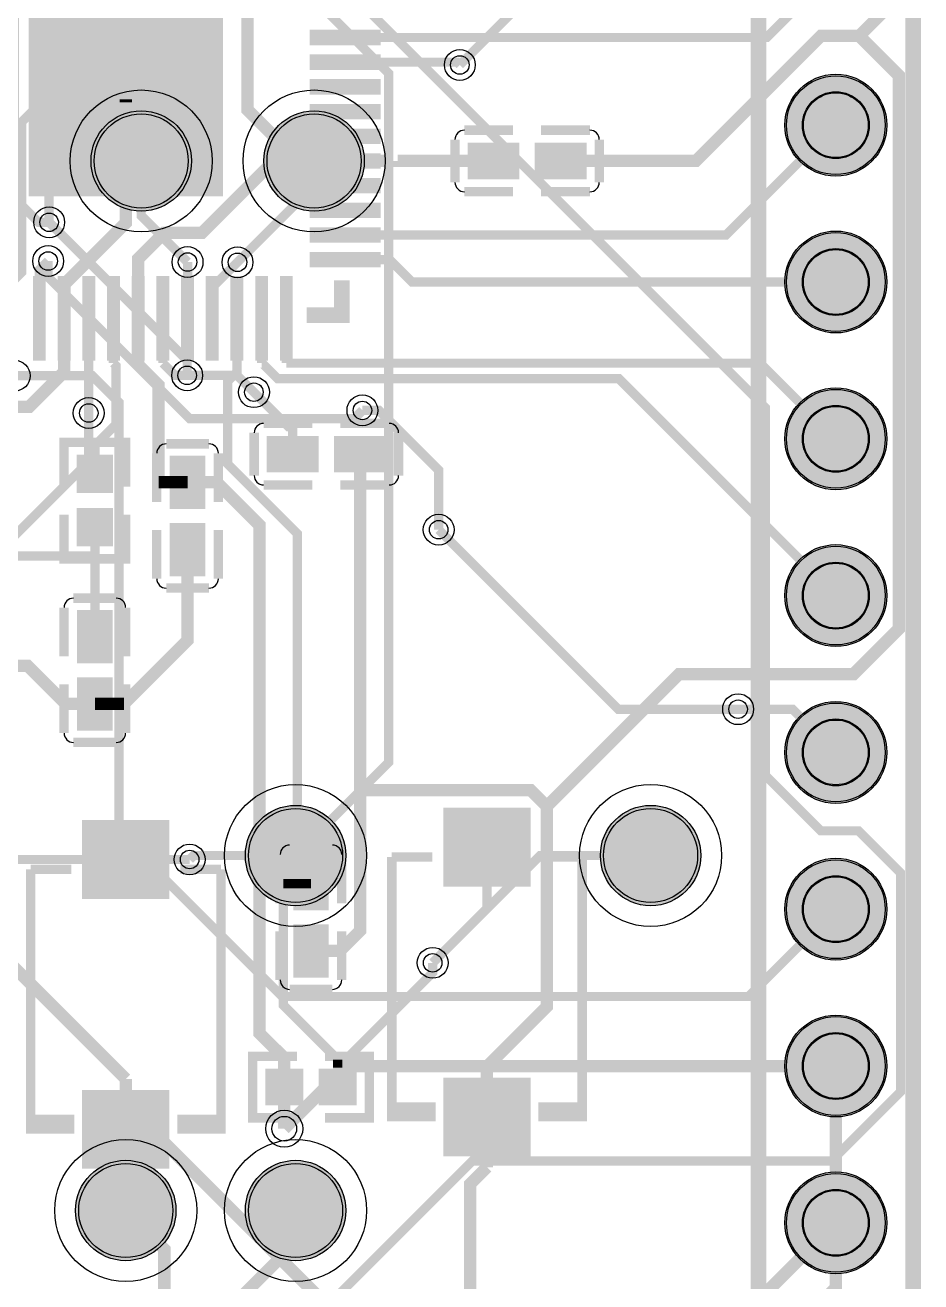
# Model space of a CAD drawing. Header units: millimetres. Extents: x -0.1 to 25.1, y -48.2 to 0.1.
# Drawn here: x 10.62 to 25.13, y -37.66 to -17.3 of the extents above; entities that cross this region are included whole.
import ezdxf

# ---------------------------------------------------------------- set-up
doc = ezdxf.new("R2010")
doc.units = ezdxf.units.MM
for name, color, linetype, true_color in [('BoardOutLine', 7, 'Continuous', 0xff00ff), ('BottomLayer', 7, 'Continuous', 0x0000ff), ('BottomPasteMaskLayer', 7, 'Continuous', 0x800000), ('BottomSilkLayer', 7, 'Continuous', 0x66cc33), ('BottomSolderMaskLayer', 7, 'Continuous', 0xaa00ff), ('Hole', 7, 'Continuous', 0x222222), ('Multi-Layer', 7, 'Continuous', 0xc0c0c0), ('TopLayer', 7, 'Continuous', 0xff0000), ('TopPasteMaskLayer', 7, 'Continuous', 0x808080), ('TopSilkLayer', 7, 'Continuous', 0xffcc00), ('TopSolderMaskLayer', 7, 'Continuous', 0x800080)]:
    doc.layers.add(name, color=color, linetype=linetype, true_color=true_color)

msp = doc.modelspace()

# ---------------------------------------------------------------- hatches: boundary and pattern name
at = {"layer": 'BottomLayer'}
for points in [[(11.738102000000083, -19.500088000000005, 1), (13.262102000000084, -19.500088000000005, 1)], [(14.538198000000023, -19.500088000000005, 1), (16.062198000000024, -19.500088000000005, 1)], [(14.237969999999962, -30.75000200000011, 1), (15.761969999999963, -30.75000200000011, 1)], [(19.988022000000058, -30.75000200000011, 1), (21.51202200000006, -30.75000200000011, 1)], [(11.48791199999988, -36.50005400000009, 1), (13.011911999999882, -36.50005400000009, 1)], [(14.237969999999962, -36.50005400000009, 1), (15.761969999999963, -36.50005400000009, 1)]]:
    msp.add_hatch(color=256, dxfattribs=at).paths.add_polyline_path(points)
at = {"layer": 'BottomPasteMaskLayer'}
for points in [[(11.738102000000083, -19.500088000000005, 1), (13.262102000000084, -19.500088000000005, 1)], [(14.538198000000023, -19.500088000000005, 1), (16.062198000000024, -19.500088000000005, 1)], [(14.237969999999962, -30.75000200000011, 1), (15.761969999999963, -30.75000200000011, 1)], [(19.988022000000058, -30.75000200000011, 1), (21.51202200000006, -30.75000200000011, 1)], [(11.48791199999988, -36.50005400000009, 1), (13.011911999999882, -36.50005400000009, 1)], [(14.237969999999962, -36.50005400000009, 1), (15.761969999999963, -36.50005400000009, 1)]]:
    msp.add_hatch(color=256, dxfattribs=at).paths.add_polyline_path(points)
at = {"layer": 'BottomSolderMaskLayer'}
for points in [[(22.924617599999845, -18.919951999999967, 1), (24.575414399999847, -18.919951999999967, 1)], [(11.687302000000084, -19.500088000000005, 1), (13.312902000000083, -19.500088000000005, 1)], [(14.487398000000024, -19.500088000000005, 1), (16.112998000000022, -19.500088000000005, 1)], [(22.924617599999845, -21.459952000000044, 1), (24.575414399999847, -21.459952000000044, 1)], [(22.924617599999845, -23.999952000000008, 1), (24.575414399999847, -23.999952000000008, 1)], [(22.924617599999845, -26.53995199999997, 1), (24.575414399999847, -26.53995199999997, 1)], [(22.924617599999845, -29.07995200000005, 1), (24.575414399999847, -29.07995200000005, 1)], [(14.187169999999963, -30.75000200000011, 1), (15.812769999999961, -30.75000200000011, 1)], [(19.93722200000006, -30.75000200000011, 1), (21.562822000000057, -30.75000200000011, 1)], [(22.924617599999845, -31.619952000000012, 1), (24.575414399999847, -31.619952000000012, 1)], [(22.924617599999845, -34.159951999999976, 1), (24.575414399999847, -34.159951999999976, 1)], [(11.437111999999882, -36.50005400000009, 1), (13.06271199999988, -36.50005400000009, 1)], [(14.187169999999963, -36.50005400000009, 1), (15.812769999999961, -36.50005400000009, 1)], [(22.924617599999845, -36.69995200000005, 1), (24.575414399999847, -36.69995200000005, 1)]]:
    msp.add_hatch(color=256, dxfattribs=at).paths.add_polyline_path(points)
at = {"layer": 'Multi-Layer'}
for points in [[(22.950017599999846, -18.919951999999967, 1), (24.550014399999846, -18.919951999999967, 1)], [(22.950017599999846, -21.459952000000044, 1), (24.550014399999846, -21.459952000000044, 1)], [(22.950017599999846, -23.999952000000008, 1), (24.550014399999846, -23.999952000000008, 1)], [(22.950017599999846, -26.53995199999997, 1), (24.550014399999846, -26.53995199999997, 1)], [(22.950017599999846, -29.07995200000005, 1), (24.550014399999846, -29.07995200000005, 1)], [(22.950017599999846, -31.619952000000012, 1), (24.550014399999846, -31.619952000000012, 1)], [(22.950017599999846, -34.159951999999976, 1), (24.550014399999846, -34.159951999999976, 1)], [(22.950017599999846, -36.69995200000005, 1), (24.550014399999846, -36.69995200000005, 1)]]:
    msp.add_hatch(color=256, dxfattribs=at).paths.add_polyline_path(points)
at = {"layer": 'TopLayer'}
for points in [[(10.700867599999924, -16.949394600000005), (13.80088679999983, -16.949394600000005), (13.80088679999983, -20.049413800000025), (10.700867599999924, -20.049413800000025)], [(16.351021399999922, -17.599329800000078), (15.250998200000026, -17.599329800000078), (15.250998200000026, -17.39933020000001), (16.351021399999922, -17.39933020000001)], [(16.351021399999922, -17.999379800000042), (15.250998200000026, -17.999379800000042), (15.250998200000026, -17.799380200000087), (16.351021399999922, -17.799380200000087)], [(16.351021399999922, -18.39942980000012), (15.250998200000026, -18.39942980000012), (15.250998200000026, -18.19943020000005), (16.351021399999922, -18.19943020000005)], [(16.351021399999922, -18.799479800000086), (15.250998200000026, -18.799479800000086), (15.250998200000026, -18.599480200000016), (16.351021399999922, -18.599480200000016)], [(16.351021399999922, -19.19952980000005), (15.250998200000026, -19.19952980000005), (15.250998200000026, -18.999530200000095), (16.351021399999922, -18.999530200000095)], [(18.60026759999994, -19.22957800000006), (18.60026759999994, -19.769582000000128), (17.810175200000117, -19.769582000000128), (17.810175200000117, -19.22957800000006)], [(18.900292400000012, -19.22957800000006), (18.900292400000012, -19.769582000000128), (19.69038480000006, -19.769582000000128), (19.69038480000006, -19.22957800000006)], [(16.351021399999922, -19.599325799999974), (15.250998200000026, -19.599325799999974), (15.250998200000026, -19.399326200000132), (16.351021399999922, -19.399326200000132)], [(16.351021399999922, -19.999375800000053), (15.250998200000026, -19.999375800000053), (15.250998200000026, -19.799376200000097), (16.351021399999922, -19.799376200000097)], [(16.351021399999922, -20.399425800000017), (15.250998200000026, -20.399425800000017), (15.250998200000026, -20.199426199999948), (16.351021399999922, -20.199426199999948)], [(16.351021399999922, -20.799475800000096), (15.250998200000026, -20.799475800000096), (15.250998200000026, -20.599476200000026), (16.351021399999922, -20.599476200000026)], [(16.351021399999922, -21.19952580000006), (15.250998200000026, -21.19952580000006), (15.250998200000026, -20.99952619999999), (16.351021399999922, -20.99952619999999)], [(10.750880200000097, -22.599421399999983), (10.750880200000097, -21.499398200000087), (10.950879800000052, -21.499398200000087), (10.950879800000052, -22.599421399999983)], [(11.150930200000062, -22.599421399999983), (11.150930200000062, -21.499398200000087), (11.350929800000017, -21.499398200000087), (11.350929800000017, -22.599421399999983)], [(11.550980200000026, -22.599421399999983), (11.550980200000026, -21.499398200000087), (11.750979799999982, -21.499398200000087), (11.750979799999982, -22.599421399999983)], [(11.95077619999995, -22.599421399999983), (11.95077619999995, -21.499398200000087), (12.150775799999906, -21.499398200000087), (12.150775799999906, -22.599421399999983)], [(12.350826199999915, -22.599421399999983), (12.350826199999915, -21.499398200000087), (12.55082579999987, -21.499398200000087), (12.55082579999987, -22.599421399999983)], [(12.75087619999988, -22.599421399999983), (12.75087619999988, -21.499398200000087), (12.950875800000063, -21.499398200000087), (12.950875800000063, -22.599421399999983)], [(13.150926199999844, -22.599421399999983), (13.150926199999844, -21.499398200000087), (13.350925800000027, -21.499398200000087), (13.350925800000027, -22.599421399999983)], [(13.550976200000036, -22.599421399999983), (13.550976200000036, -21.499398200000087), (13.750975799999992, -21.499398200000087), (13.750975799999992, -22.599421399999983)], [(13.95077219999996, -22.599421399999983), (13.95077219999996, -21.499398200000087), (14.150771799999916, -21.499398200000087), (14.150771799999916, -22.599421399999983)], [(14.350822199999925, -22.599421399999983), (14.350822199999925, -21.499398200000087), (14.550821800000108, -21.499398200000087), (14.550821800000108, -22.599421399999983)], [(14.750872200000117, -22.599421399999983), (14.750872200000117, -21.499398200000087), (14.950871799999845, -21.499398200000087), (14.950871799999845, -22.599421399999983)], [(15.349067600000012, -23.97937800000011), (15.349067600000012, -24.519382000000064), (14.558975199999963, -24.519382000000064), (14.558975199999963, -23.97937800000011)], [(15.649092399999859, -23.97937800000011), (15.649092399999859, -24.519382000000064), (16.439184799999907, -24.519382000000064), (16.439184799999907, -23.97937800000011)], [(11.479987199999982, -24.849988400000143), (12.019991199999936, -24.849988400000143), (12.019991199999936, -24.28435580000007), (11.479987199999982, -24.28435580000007)], [(13.521182000000067, -25.100127600000064), (12.981177999999886, -25.100127600000064), (12.981177999999886, -24.310035200000016), (13.521182000000067, -24.310035200000016)], [(11.479987199999982, -25.150013200000103), (12.019991199999936, -25.150013200000103), (12.019991199999936, -25.715645799999947), (11.479987199999982, -25.715645799999947)], [(13.521182000000067, -25.400152400000024), (12.981177999999886, -25.400152400000024), (12.981177999999886, -26.19024479999996), (13.521182000000067, -26.19024479999996)], [(12.019991199999936, -27.599995600000057), (11.479987199999982, -27.599995600000057), (11.479987199999982, -26.809903200000008), (12.019991199999936, -26.809903200000008)], [(12.019991199999936, -27.900020400000017), (11.479987199999982, -27.900020400000017), (11.479987199999982, -28.690112800000065), (12.019991199999936, -28.690112800000065)], [(18.780048799999918, -31.229020600000013), (17.420031199999926, -31.229020600000013), (17.420031199999926, -29.999025600000095), (18.780048799999918, -29.999025600000095)], [(12.930428799999959, -31.429680599999983), (11.570411199999967, -31.429680599999983), (11.570411199999967, -30.199685600000066), (12.930428799999959, -30.199685600000066)], [(14.980005600000027, -31.599987600000077), (15.52000959999998, -31.599987600000077), (15.52000959999998, -30.809895200000028), (14.980005600000027, -30.809895200000028)], [(14.980005600000027, -31.900012400000037), (15.52000959999998, -31.900012400000037), (15.52000959999998, -32.690104800000086), (14.980005600000027, -32.690104800000086)], [(15.09999520000008, -34.23000520000005), (15.09999520000008, -34.770009200000004), (14.534362600000009, -34.770009200000004), (14.534362600000009, -34.23000520000005)], [(15.400019999999927, -34.23000520000005), (15.400019999999927, -34.770009200000004), (15.965652599999999, -34.770009200000004), (15.965652599999999, -34.23000520000005)], [(18.780048799999918, -34.36901940000007), (17.420031199999926, -34.36901940000007), (17.420031199999926, -35.5990144000001), (18.780048799999918, -35.5990144000001)], [(12.930428799999959, -34.56967940000004), (11.570411199999967, -34.56967940000004), (11.570411199999967, -35.79967440000007), (12.930428799999959, -35.79967440000007)]]:
    msp.add_hatch(color=256, dxfattribs=at).paths.add_polyline_path(points)
at = {"layer": 'TopPasteMaskLayer'}
for points in [[(10.700867599999924, -16.949394600000005), (13.80088679999983, -16.949394600000005), (13.80088679999983, -20.049413800000025), (10.700867599999924, -20.049413800000025)], [(16.351021399999922, -17.599329800000078), (15.250998200000026, -17.599329800000078), (15.250998200000026, -17.39933020000001), (16.351021399999922, -17.39933020000001)], [(16.351021399999922, -17.999379800000042), (15.250998200000026, -17.999379800000042), (15.250998200000026, -17.799380200000087), (16.351021399999922, -17.799380200000087)], [(16.351021399999922, -18.39942980000012), (15.250998200000026, -18.39942980000012), (15.250998200000026, -18.19943020000005), (16.351021399999922, -18.19943020000005)], [(16.351021399999922, -18.799479800000086), (15.250998200000026, -18.799479800000086), (15.250998200000026, -18.599480200000016), (16.351021399999922, -18.599480200000016)], [(16.351021399999922, -19.19952980000005), (15.250998200000026, -19.19952980000005), (15.250998200000026, -18.999530200000095), (16.351021399999922, -18.999530200000095)], [(17.97029680000003, -19.72459860000015), (17.97029680000003, -19.274586800000066), (18.020309399999974, -19.224599600000033), (18.500293199999874, -19.224599600000033), (18.570295599999895, -19.274586800000066), (18.570295599999895, -19.72459860000015), (18.500293199999874, -19.774585800000068), (18.020309399999974, -19.774585800000068)], [(18.93031519999988, -19.72459860000015), (18.93031519999988, -19.274586800000066), (19.00029219999999, -19.224599600000033), (19.480301399999803, -19.224599600000033), (19.530313999999976, -19.274586800000066), (19.530313999999976, -19.72459860000015), (19.480301399999803, -19.774585800000068), (19.00029219999999, -19.774585800000068)], [(16.351021399999922, -19.599325799999974), (15.250998200000026, -19.599325799999974), (15.250998200000026, -19.399326200000132), (16.351021399999922, -19.399326200000132)], [(16.351021399999922, -19.999375800000053), (15.250998200000026, -19.999375800000053), (15.250998200000026, -19.799376200000097), (16.351021399999922, -19.799376200000097)], [(16.351021399999922, -20.399425800000017), (15.250998200000026, -20.399425800000017), (15.250998200000026, -20.199426199999948), (16.351021399999922, -20.199426199999948)], [(16.351021399999922, -20.799475800000096), (15.250998200000026, -20.799475800000096), (15.250998200000026, -20.599476200000026), (16.351021399999922, -20.599476200000026)], [(16.351021399999922, -21.19952580000006), (15.250998200000026, -21.19952580000006), (15.250998200000026, -20.99952619999999), (16.351021399999922, -20.99952619999999)], [(10.750880200000097, -22.599421399999983), (10.750880200000097, -21.499398200000087), (10.950879800000052, -21.499398200000087), (10.950879800000052, -22.599421399999983)], [(11.150930200000062, -22.599421399999983), (11.150930200000062, -21.499398200000087), (11.350929800000017, -21.499398200000087), (11.350929800000017, -22.599421399999983)], [(11.550980200000026, -22.599421399999983), (11.550980200000026, -21.499398200000087), (11.750979799999982, -21.499398200000087), (11.750979799999982, -22.599421399999983)], [(11.95077619999995, -22.599421399999983), (11.95077619999995, -21.499398200000087), (12.150775799999906, -21.499398200000087), (12.150775799999906, -22.599421399999983)], [(12.350826199999915, -22.599421399999983), (12.350826199999915, -21.499398200000087), (12.55082579999987, -21.499398200000087), (12.55082579999987, -22.599421399999983)], [(12.75087619999988, -22.599421399999983), (12.75087619999988, -21.499398200000087), (12.950875800000063, -21.499398200000087), (12.950875800000063, -22.599421399999983)], [(13.150926199999844, -22.599421399999983), (13.150926199999844, -21.499398200000087), (13.350925800000027, -21.499398200000087), (13.350925800000027, -22.599421399999983)], [(13.550976200000036, -22.599421399999983), (13.550976200000036, -21.499398200000087), (13.750975799999992, -21.499398200000087), (13.750975799999992, -22.599421399999983)], [(13.95077219999996, -22.599421399999983), (13.95077219999996, -21.499398200000087), (14.150771799999916, -21.499398200000087), (14.150771799999916, -22.599421399999983)], [(14.350822199999925, -22.599421399999983), (14.350822199999925, -21.499398200000087), (14.550821800000108, -21.499398200000087), (14.550821800000108, -22.599421399999983)], [(14.750872200000117, -22.599421399999983), (14.750872200000117, -21.499398200000087), (14.950871799999845, -21.499398200000087), (14.950871799999845, -22.599421399999983)], [(14.719096799999875, -24.474398600000086), (14.719096799999875, -24.024386800000002), (14.769109400000048, -23.974399600000083), (15.249093199999948, -23.974399600000083), (15.319095599999969, -24.024386800000002), (15.319095599999969, -24.474398600000086), (15.249093199999948, -24.52438580000012), (14.769109400000048, -24.52438580000012)], [(15.679115199999956, -24.474398600000086), (15.679115199999956, -24.024386800000002), (15.749092200000064, -23.974399600000083), (16.229101399999877, -23.974399600000083), (16.27911400000005, -24.024386800000002), (16.27911400000005, -24.474398600000086), (16.229101399999877, -24.52438580000012), (15.749092200000064, -24.52438580000012)], [(11.519992200000047, -24.864999800000078), (11.979986200000099, -24.864999800000078), (12.019991199999936, -24.824994800000013), (12.019991199999936, -24.324360800000022), (11.979986200000099, -24.28435580000007), (11.519992200000047, -24.28435580000007), (11.479987199999982, -24.324360800000022), (11.479987199999982, -24.824994800000013)], [(13.026161399999978, -24.47015680000004), (13.476173200000062, -24.47015680000004), (13.526160399999867, -24.520169399999986), (13.526160399999867, -25.0001532), (13.476173200000062, -25.07015560000002), (13.026161399999978, -25.07015560000002), (12.976174199999946, -25.0001532), (12.976174199999946, -24.520169399999986)], [(11.519992200000047, -25.135001800000055), (11.979986200000099, -25.135001800000055), (12.019991199999936, -25.175006800000006), (12.019991199999936, -25.675640799999996), (11.979986200000099, -25.715645799999947), (11.519992200000047, -25.715645799999947), (11.479987199999982, -25.675640799999996), (11.479987199999982, -25.175006800000006)], [(13.026161399999978, -25.43017520000012), (13.476173200000062, -25.43017520000012), (13.526160399999867, -25.500152200000002), (13.526160399999867, -25.980161400000043), (13.476173200000062, -26.030174000000102), (13.026161399999978, -26.030174000000102), (12.976174199999946, -25.980161400000043), (12.976174199999946, -25.500152200000002)], [(11.524970600000074, -26.970024800000033), (11.97498239999993, -26.970024800000033), (12.024969599999963, -27.02003739999998), (12.024969599999963, -27.500021200000106), (11.97498239999993, -27.570023600000013), (11.524970600000074, -27.570023600000013), (11.474983400000042, -27.500021200000106), (11.474983400000042, -27.02003739999998)], [(11.524970600000074, -27.9300432), (11.97498239999993, -27.9300432), (12.024969599999963, -28.000020200000108), (12.024969599999963, -28.480029400000035), (11.97498239999993, -28.53004199999998), (11.524970600000074, -28.53004199999998), (11.474983400000042, -28.480029400000035), (11.474983400000042, -28.000020200000108)], [(18.780048799999918, -31.229020600000013), (17.420031199999926, -31.229020600000013), (17.420031199999926, -29.999025600000095), (18.780048799999918, -29.999025600000095)], [(12.930428799999959, -31.429680599999983), (11.570411199999967, -31.429680599999983), (11.570411199999967, -30.199685600000066), (12.930428799999959, -30.199685600000066)], [(15.475026199999888, -31.569964800000093), (15.025014400000032, -31.569964800000093), (14.9750272, -31.499987799999985), (14.9750272, -31.01997860000006), (15.025014400000032, -30.969966000000113), (15.475026199999888, -30.969966000000113), (15.52501339999992, -31.01997860000006), (15.52501339999992, -31.499987799999985)], [(15.475026199999888, -32.52998320000006), (15.025014400000032, -32.52998320000006), (14.9750272, -32.479970600000115), (14.9750272, -31.999986799999988), (15.025014400000032, -31.92998440000008), (15.475026199999888, -31.92998440000008), (15.52501339999992, -31.999986799999988), (15.52501339999992, -32.479970600000115)], [(15.115006599999901, -34.2700102), (15.115006599999901, -34.73000420000005), (15.075001599999837, -34.770009200000004), (14.574367599999846, -34.770009200000004), (14.534362600000009, -34.73000420000005), (14.534362600000009, -34.2700102), (14.574367599999846, -34.23000520000005), (15.075001599999837, -34.23000520000005)], [(15.385008600000106, -34.2700102), (15.385008600000106, -34.73000420000005), (15.425013599999943, -34.770009200000004), (15.925647599999934, -34.770009200000004), (15.965652599999999, -34.73000420000005), (15.965652599999999, -34.2700102), (15.925647599999934, -34.23000520000005), (15.425013599999943, -34.23000520000005)], [(18.780048799999918, -34.36901940000007), (17.420031199999926, -34.36901940000007), (17.420031199999926, -35.5990144000001), (18.780048799999918, -35.5990144000001)], [(12.930428799999959, -34.56967940000004), (11.570411199999967, -34.56967940000004), (11.570411199999967, -35.79967440000007), (12.930428799999959, -35.79967440000007)]]:
    msp.add_hatch(color=256, dxfattribs=at).paths.add_polyline_path(points)
at = {"layer": 'TopSilkLayer'}
for points in [[(16.48264419999998, -34.74902880000013), (17.267631199999983, -34.74902880000013), (17.267631199999983, -35.05382880000002), (16.48264419999998, -35.05382880000002)], [(19.717435799999862, -34.74902880000013), (18.93244880000009, -34.74902880000013), (18.93244880000009, -35.05382880000002), (19.717435799999862, -35.05382880000002)], [(10.633024200000023, -34.949688800000104), (11.418011200000024, -34.949688800000104), (11.418011200000024, -35.254488800000104), (10.633024200000023, -35.254488800000104)], [(13.867815799999903, -34.949688800000104), (13.082828799999902, -34.949688800000104), (13.082828799999902, -35.254488800000104), (13.867815799999903, -35.254488800000104)]]:
    msp.add_hatch(color=256, dxfattribs=at).paths.add_polyline_path(points)
at = {"layer": 'TopSolderMaskLayer'}
for points in [[(10.675860275546142, -16.924389324453614), (13.8258924853277, -16.924389324453614), (13.8258924853277, -20.07442153423517), (10.675860275546142, -20.07442153423517)], [(16.37602481290321, -17.62433610000005), (15.225987858064514, -17.62433610000005), (15.225987858064514, -17.374323900000036), (16.37602481290321, -17.374323900000036)], [(16.37602481290321, -18.024386100000015), (15.225987858064514, -18.024386100000015), (15.225987858064514, -17.774373900000114), (16.37602481290321, -17.774373900000114)], [(22.924617599999845, -18.919951999999967, 1), (24.575414399999847, -18.919951999999967, 1)], [(16.37602481290321, -18.424436100000094), (15.225987858064514, -18.424436100000094), (15.225987858064514, -18.17442390000008), (16.37602481290321, -18.17442390000008)], [(16.37602481290321, -18.82448610000006), (15.225987858064514, -18.82448610000006), (15.225987858064514, -18.574473900000044), (16.37602481290321, -18.574473900000044)], [(16.37602481290321, -19.224536100000023), (15.225987858064514, -19.224536100000023), (15.225987858064514, -18.974523900000122), (16.37602481290321, -18.974523900000122)], [(18.62566923312545, -19.20417800000007), (18.62566923312545, -19.794982000000005), (17.78477683312542, -19.794982000000005), (17.78477683312542, -19.20417800000007)], [(18.8748907668745, -19.20417800000007), (18.8748907668745, -19.794982000000005), (19.71578316687453, -19.794982000000005), (19.71578316687453, -19.20417800000007)], [(16.37602481290321, -19.62433210000006), (15.225987858064514, -19.62433210000006), (15.225987858064514, -19.37431990000016), (16.37602481290321, -19.37431990000016)], [(16.37602481290321, -20.024382100000025), (15.225987858064514, -20.024382100000025), (15.225987858064514, -19.77436990000001), (16.37602481290321, -19.77436990000001)], [(16.37602481290321, -20.42443209999999), (15.225987858064514, -20.42443209999999), (15.225987858064514, -20.174419899999975), (16.37602481290321, -20.174419899999975)], [(16.37602481290321, -20.82448210000007), (15.225987858064514, -20.82448210000007), (15.225987858064514, -20.574469900000054), (16.37602481290321, -20.574469900000054)], [(22.924617599999845, -21.459952000000044, 1), (24.575414399999847, -21.459952000000044, 1)], [(16.37602481290321, -21.224532100000033), (15.225987858064514, -21.224532100000033), (15.225987858064514, -20.97451990000002), (16.37602481290321, -20.97451990000002)], [(10.746333599999957, -22.736940170967728), (10.746333599999957, -21.361841319354994), (10.955426399999965, -21.361841319354994), (10.955426399999965, -22.736940170967728)], [(11.146383599999922, -22.736940170967728), (11.146383599999922, -21.361841319354994), (11.35547639999993, -21.361841319354994), (11.35547639999993, -22.736940170967728)], [(11.546433599999887, -22.736940170967728), (11.546433599999887, -21.361841319354994), (11.755526399999894, -21.361841319354994), (11.755526399999894, -22.736940170967728)], [(11.946229600000038, -22.736940170967728), (11.946229600000038, -21.361841319354994), (12.155322400000045, -21.361841319354994), (12.155322400000045, -22.736940170967728)], [(12.346279600000003, -22.736940170967728), (12.346279600000003, -21.361841319354994), (12.555372399999783, -21.361841319354994), (12.555372399999783, -22.736940170967728)], [(12.746329599999967, -22.736940170967728), (12.746329599999967, -21.361841319354994), (12.955422399999975, -21.361841319354994), (12.955422399999975, -22.736940170967728)], [(13.146379599999932, -22.736940170967728), (13.146379599999932, -21.361841319354994), (13.35547239999994, -21.361841319354994), (13.35547239999994, -22.736940170967728)], [(13.546429600000124, -22.736940170967728), (13.546429600000124, -21.361841319354994), (13.755522399999904, -21.361841319354994), (13.755522399999904, -22.736940170967728)], [(13.946225600000048, -22.736940170967728), (13.946225600000048, -21.361841319354994), (14.155318399999828, -21.361841319354994), (14.155318399999828, -22.736940170967728)], [(14.346275600000013, -22.736940170967728), (14.346275600000013, -21.361841319354994), (14.55536840000002, -21.361841319354994), (14.55536840000002, -22.736940170967728)], [(14.746325599999977, -22.736940170967728), (14.746325599999977, -21.361841319354994), (14.955418399999985, -21.361841319354994), (14.955418399999985, -22.736940170967728)], [(22.924617599999845, -23.999952000000008, 1), (24.575414399999847, -23.999952000000008, 1)], [(15.374469233125296, -23.95397800000012), (15.374469233125296, -24.544782000000055), (14.533576833125494, -24.544782000000055), (14.533576833125494, -23.95397800000012)], [(15.623690766874574, -23.95397800000012), (15.623690766874574, -24.544782000000055), (16.464583166874377, -24.544782000000055), (16.464583166874377, -23.95397800000012)], [(11.455734591109263, -24.876597468673594), (12.044234684508297, -24.876597468673594), (12.044234684508297, -24.25775389971784), (11.455734591109263, -24.25775389971784)], [(13.53854212344902, -25.137293319661353), (12.963817876551161, -25.137293319661353), (12.963817876551161, -24.272874259266246), (13.53854212344902, -24.272874259266246)], [(11.455734591109263, -25.12341368918169), (12.044234684508297, -25.12341368918169), (12.044234684508297, -25.74225725813733), (11.455734591109263, -25.74225725813733)], [(13.53854212344902, -25.362986680338736), (12.963817876551161, -25.362986680338736), (12.963817876551161, -26.22740574073373), (13.53854212344902, -26.22740574073373)], [(22.924617599999845, -26.53995199999997, 1), (24.575414399999847, -26.53995199999997, 1)], [(12.037348057197846, -27.637161319661345), (11.462623810300215, -27.637161319661345), (11.462623810300215, -26.772742259266238), (12.037348057197846, -26.772742259266238)], [(12.037348057197846, -27.862854680338728), (11.462623810300215, -27.862854680338728), (11.462623810300215, -28.727273740733835), (12.037348057197846, -28.727273740733835)], [(22.924617599999845, -29.07995200000005, 1), (24.575414399999847, -29.07995200000005, 1)], [(18.80813383045927, -31.251989376497477), (17.391946169540574, -31.251989376497477), (17.391946169540574, -29.976050182111635), (18.80813383045927, -29.976050182111635)], [(12.958513830459538, -31.452649376497448), (11.542326169540615, -31.452649376497448), (11.542326169540615, -30.176710182111606), (12.958513830459538, -30.176710182111606)], [(14.962652009052931, -31.637153319661365), (15.537376255950562, -31.637153319661365), (15.537376255950562, -30.772734259266258), (14.962652009052931, -30.772734259266258)], [(22.924617599999845, -31.619952000000012, 1), (24.575414399999847, -31.619952000000012, 1)], [(14.962652009052931, -31.86284668033875), (15.537376255950562, -31.86284668033875), (15.537376255950562, -32.727265740733856), (14.962652009052931, -32.727265740733856)], [(22.924617599999845, -34.159951999999976, 1), (24.575414399999847, -34.159951999999976, 1)], [(15.125402043286954, -34.20460042107254), (15.125402043286954, -34.795404421072476), (14.508971724382604, -34.795404421072476), (14.508971724382604, -34.20460042107254)], [(15.374631405478226, -34.20460042107254), (15.374631405478226, -34.795404421072476), (15.991061724382575, -34.795404421072476), (15.991061724382575, -34.20460042107254)], [(18.80813383045927, -34.346050623502606), (17.391946169540574, -34.346050623502606), (17.391946169540574, -35.62198981788845), (18.80813383045927, -35.62198981788845)], [(12.958513830459538, -34.54671062350258), (11.542326169540615, -34.54671062350258), (11.542326169540615, -35.82264981788853), (12.958513830459538, -35.82264981788853)], [(22.924617599999845, -36.69995200000005, 1), (24.575414399999847, -36.69995200000005, 1)]]:
    msp.add_hatch(color=256, dxfattribs=at).paths.add_polyline_path(points)

# ---------------------------------------------------------------- linework, layer by layer
at = {"layer": 'BoardOutLine', "const_width": 0.254}
msp.add_lwpolyline([(25.00000079999984, -2.4999950000001263), (25.00000079999984, -45.500010599999996)], dxfattribs=at)
at = {"layer": 'BottomLayer'}
for points, const_width in [([(14.999969999999962, -30.75000200000011), (16.509999999999877, -29.23997200000008), (16.509999999999877, -18.083784000000037), (12.235941999999909, -13.809726000000069), (10.700257999999963, -13.809726000000069), (9.183877999999936, -12.293346000000042), (9.183877999999936, -11.696446000000037)], 0.15001240000000002), ([(19.756119999999896, -13.656564000000117), (19.756119999999896, -15.848584000000074), (17.660619999999994, -17.94408400000009)], 0.15001240000000002), ([(13.305535999999961, -14.03096000000005), (13.305535999999961, -14.192250000000058), (22.609047999999916, -23.495762000000127), (22.609047999999916, -29.45053800000005), (23.508461999999895, -30.34995200000003), (24.118062000000123, -30.34995200000003), (24.797511999999983, -31.029402000000005), (24.797511999999983, -34.57930600000009), (23.679657999999904, -35.69716000000005), (17.86381999999992, -35.69716000000005), (14.43278799999996, -39.12819200000001)], 0.15001240000000002), ([(10.84579999999994, -39.09060000000011), (7.553959999999847, -35.798760000000016), (7.553959999999847, -24.313642000000073), (10.566654000000085, -21.300948000000062), (10.566654000000085, -18.864326000000005), (13.572489999999902, -15.858490000000074)], 0.15001240000000002), ([(14.034262000000012, -16.281400000000076), (11.009122000000048, -19.306540000000155), (11.009122000000048, -20.492719999999963)], 0.15001240000000002), ([(12.500102000000084, -19.500088000000005), (12.500102000000084, -20.38629400000002), (13.25092600000005, -21.1371180000001)], 0.15001240000000002), ([(15.300198000000023, -19.500088000000005), (15.300198000000023, -19.899884000000043), (14.059407999999962, -21.140674000000104)], 0.15001240000000002), ([(13.244321999999897, -22.97201400000006), (13.244321999999897, -22.72792000000004), (11.009122000000048, -20.492719999999963)], 0.15001240000000002), ([(10.993374000000017, -21.12086199999999), (10.993374000000017, -21.383244000000104), (13.282167999999842, -23.672038000000043), (15.95170799999994, -23.672038000000043), (16.083279999999945, -23.540466000000038)], 0.15001240000000002), ([(23.750015999999846, -31.619952000000012), (22.336505999999986, -33.033461999999986), (14.781783999999902, -33.033461999999986), (12.14069199999983, -30.39237000000014), (12.14069199999983, -23.412195999999994), (11.707367999999974, -22.978872000000024), (10.450829999999883, -22.978872000000024)], 0.15001240000000002), ([(13.244321999999897, -22.97201400000006), (14.052549999999997, -22.97201400000006), (14.325853999999822, -23.245317999999997)], 0.15001240000000002), ([(7.981188000000088, -28.037536000000046), (11.650980000000004, -24.36774400000013), (11.650980000000004, -23.582122000000027)], 0.15001240000000002), ([(17.317719999999895, -25.47213600000009), (20.225765999999908, -28.380182000000104), (22.167342000000076, -28.380182000000104)], 0.15001240000000002), ([(14.999969999999962, -30.75000200000011), (13.349477999999976, -30.75000200000011), (13.284708000000023, -30.814772000000062)], 0.15001240000000002), ([(20.750022000000058, -30.75000200000011), (18.959575999999856, -30.75000200000011), (17.221200000000067, -32.488378000000125)], 0.15001240000000002), ([(23.750015999999846, -34.159951999999976), (15.832074000000034, -34.159951999999976), (14.817089999999894, -35.174936)], 0.1999996), ([(12.875005999999871, -38.27094199999999), (12.875005999999871, -37.12514799999997), (12.249911999999881, -36.50005400000009)], 0.1999996), ([(12.750038000000018, -39.271702000000005), (14.999969999999962, -37.02177000000006), (14.999969999999962, -36.50005400000009)], 0.1999996), ([(23.750015999999846, -36.69995200000005), (22.669500000000085, -37.780468000000155), (22.669500000000085, -45.42028000000005), (22.99969999999996, -45.75048000000004)], 0.1999996)]:
    msp.add_lwpolyline(points, dxfattribs=dict(at, const_width=const_width))
for centre in [(12.500102000000084, -19.500088000000005), (15.300198000000023, -19.500088000000005), (14.999969999999962, -30.75000200000011), (20.750022000000058, -30.75000200000011), (12.249911999999881, -36.50005400000009), (14.999969999999962, -36.50005400000009)]:
    msp.add_circle(centre, 0.762, dxfattribs=at)
at = {"layer": 'BottomPasteMaskLayer'}
for centre in [(12.500102000000084, -19.500088000000005), (15.300198000000023, -19.500088000000005), (14.999969999999962, -30.75000200000011), (20.750022000000058, -30.75000200000011), (12.249911999999881, -36.50005400000009), (14.999969999999962, -36.50005400000009)]:
    msp.add_circle(centre, 0.762, dxfattribs=at)
at = {"layer": 'BottomSilkLayer', "const_width": 0.254}
for points in [[(22.50003120000008, -4.830013200000053), (22.50003120000008, -42.93006400000013)], [(25.00002619999998, -4.830013200000053), (25.00002619999998, -42.93006400000013)]]:
    msp.add_lwpolyline(points, dxfattribs=at)
at = {"layer": 'BottomSilkLayer'}
for centre in [(12.500102000000084, -19.500088000000005), (15.300198000000023, -19.500088000000005), (14.999969999999962, -30.75000200000011), (20.750022000000058, -30.75000200000011), (12.249911999999881, -36.50005400000009), (14.999969999999962, -36.50005400000009)]:
    msp.add_circle(centre, 1.1501119999999998, dxfattribs=at)
at = {"layer": 'BottomSolderMaskLayer'}
for centre, radius in [((23.750015999999846, -18.919951999999967), 0.8253983999999999), ((23.749990599999933, -18.92000280000002), 0.5416611483870968), ((12.500102000000084, -19.500088000000005), 0.8128), ((15.300198000000023, -19.500088000000005), 0.8128), ((23.750015999999846, -21.459952000000044), 0.8253983999999999), ((23.749990599999933, -21.460002799999984), 0.5416611483870968), ((23.750015999999846, -23.999952000000008), 0.8253983999999999), ((23.749990599999933, -24.000002799999947), 0.5416611483870968), ((23.750015999999846, -26.53995199999997), 0.8253983999999999), ((23.749990599999933, -26.540002800000025), 0.5416611483870968), ((23.750015999999846, -29.07995200000005), 0.8253983999999999), ((23.749990599999933, -29.08000279999999), 0.5416611483870968), ((14.999969999999962, -30.75000200000011), 0.8128), ((20.750022000000058, -30.75000200000011), 0.8128), ((23.750015999999846, -31.619952000000012), 0.8253983999999999), ((23.749990599999933, -31.620002799999952), 0.5416611483870968), ((23.750015999999846, -34.159951999999976), 0.8253983999999999), ((23.749990599999933, -34.16000280000003), 0.5416611483870968), ((12.249911999999881, -36.50005400000009), 0.8128), ((14.999969999999962, -36.50005400000009), 0.8128), ((23.750015999999846, -36.69995200000005), 0.8253983999999999), ((23.749990599999933, -36.70000279999999), 0.5416611483870968)]:
    msp.add_circle(centre, radius, dxfattribs=at)
at = {"layer": 'Hole'}
for centre, radius in [((17.660619999999994, -17.94408400000009), 0.15001240000000002), ((11.009122000000048, -20.492719999999963), 0.15001240000000002), ((10.993374000000017, -21.12086199999999), 0.15001240000000002), ((13.25092600000005, -21.1371180000001), 0.15001240000000002), ((14.059407999999962, -21.140674000000104), 0.15001240000000002), ((13.244321999999897, -22.97201400000006), 0.15001240000000002), ((14.325853999999822, -23.245317999999997), 0.15001240000000002), ((16.083279999999945, -23.540466000000038), 0.15001240000000002), ((11.650980000000004, -23.582122000000027), 0.15001240000000002), ((17.317719999999895, -25.47213600000009), 0.15001240000000002), ((22.167342000000076, -28.380182000000104), 0.15001240000000002), ((13.284708000000023, -30.814772000000062), 0.15001240000000002), ((17.221200000000067, -32.488378000000125), 0.15001240000000002), ((14.817089999999894, -35.174936), 0.1999996)]:
    msp.add_circle(centre, radius, dxfattribs=at)
at = {"layer": 'Multi-Layer'}
for centre, radius in [((17.660619999999994, -17.94408400000009), 0.2500122), ((23.750015999999846, -18.919951999999967), 0.7999984), ((23.749990599999933, -18.92000280000002), 0.5249926), ((11.009122000000048, -20.492719999999963), 0.2500122), ((23.750015999999846, -21.459952000000044), 0.7999984), ((10.993374000000017, -21.12086199999999), 0.2500122), ((13.25092600000005, -21.1371180000001), 0.2500122), ((14.059407999999962, -21.140674000000104), 0.2500122), ((23.749990599999933, -21.460002799999984), 0.5249926), ((10.450829999999883, -22.978872000000024), 0.2500122), ((13.244321999999897, -22.97201400000006), 0.2500122), ((14.325853999999822, -23.245317999999997), 0.2500122), ((23.750015999999846, -23.999952000000008), 0.7999984), ((11.650980000000004, -23.582122000000027), 0.2500122), ((16.083279999999945, -23.540466000000038), 0.2500122), ((23.749990599999933, -24.000002799999947), 0.5249926), ((17.317719999999895, -25.47213600000009), 0.2500122), ((23.750015999999846, -26.53995199999997), 0.7999984), ((23.749990599999933, -26.540002800000025), 0.5249926), ((22.167342000000076, -28.380182000000104), 0.2500122), ((23.750015999999846, -29.07995200000005), 0.7999984), ((23.749990599999933, -29.08000279999999), 0.5249926), ((13.284708000000023, -30.814772000000062), 0.2500122), ((23.750015999999846, -31.619952000000012), 0.7999984), ((23.749990599999933, -31.620002799999952), 0.5249926), ((17.221200000000067, -32.488378000000125), 0.2500122), ((23.750015999999846, -34.159951999999976), 0.7999984), ((23.749990599999933, -34.16000280000003), 0.5249926), ((14.817089999999894, -35.174936), 0.2999994), ((23.750015999999846, -36.69995200000005), 0.7999984), ((23.749990599999933, -36.70000279999999), 0.5249926)]:
    msp.add_circle(centre, radius, dxfattribs=at)
at = {"layer": 'TopLayer'}
for points, const_width in [([(24.129491999999914, -17.475200000000086), (24.772366000000034, -16.832325999999966), (24.772366000000034, -9.782302000000072), (23.750015999999846, -8.759951999999998)], 0.1999996), ([(11.009122000000048, -20.492719999999963), (10.839450000000056, -20.492719999999963), (10.443971999999917, -20.09724200000005), (10.443971999999917, -16.947134000000005), (11.399266000000011, -15.991840000000025), (11.7337839999999, -15.991840000000025), (12.050775999999928, -15.674847999999997)], 0.15001240000000002), ([(23.750015999999846, -16.379952000000003), (22.630637999999976, -17.4993300000001), (15.801085999999827, -17.4993300000001)], 0.15001240000000002), ([(14.221459999999865, -16.73326600000007), (14.221459999999865, -18.670270000000073), (14.849855999999932, -19.298666000000026)], 0.1999996), ([(19.068541999999866, -29.953711999999996), (21.212302000000022, -27.809952000000067), (24.03881399999989, -27.809952000000067), (24.772366000000034, -27.076400000000035), (24.772366000000034, -18.118074000000092), (24.129491999999914, -17.475200000000086)], 0.1999996), ([(19.29536399999995, -19.499580000000037), (21.48204999999996, -19.499580000000037), (23.506430000000023, -17.475200000000086), (24.129491999999914, -17.475200000000086)], 0.1999996), ([(15.801085999999827, -17.89937999999995), (17.615915999999856, -17.89937999999995), (17.660619999999994, -17.94408400000009)], 0.15001240000000002), ([(12.250928000000044, -18.49932799999999), (12.250928000000044, -18.54758800000002)], 0.1999996), ([(12.250928000000044, -19.374611999999956), (12.250928000000044, -18.54758800000002)], 0.1999996), ([(15.801085999999827, -20.699476000000118), (21.97049199999981, -20.699476000000118), (23.750015999999846, -18.919951999999967)], 0.15001240000000002), ([(12.250928000000044, -19.374611999999956), (12.250928000000044, -20.24989600000015)], 0.1999996), ([(14.849855999999932, -19.298666000000026), (13.486892000000012, -20.66163000000006), (12.874498000000017, -20.66163000000006), (12.450825999999893, -21.08530200000007), (12.450825999999893, -21.298915999999963)], 0.1999996), ([(15.050515999999902, -19.499325999999996), (14.849855999999932, -19.298666000000026)], 0.1999996), ([(15.801085999999827, -19.499325999999996), (15.050515999999902, -19.499325999999996)], 0.1999996), ([(15.801085999999827, -19.499325999999996), (16.55140199999994, -19.499325999999996)], 0.1999996), ([(18.205196, -19.499580000000037), (16.55140199999994, -19.499580000000037), (16.55140199999994, -19.499325999999996)], 0.1999996), ([(11.25093000000004, -22.049486000000115), (11.25093000000004, -21.502370000000155), (12.250928000000044, -20.502372000000037), (12.250928000000044, -20.24989600000015)], 0.1999996), ([(10.850879999999847, -22.049486000000115), (10.850879999999847, -21.263356000000044), (10.993374000000017, -21.12086199999999)], 0.15001240000000002), ([(13.25092600000005, -22.049486000000115), (13.25092600000005, -21.1371180000001)], 0.15001240000000002), ([(13.650976000000014, -22.049486000000115), (13.650976000000014, -21.54910600000005), (14.059407999999962, -21.140674000000104)], 0.15001240000000002), ([(15.801085999999827, -21.099526000000083), (16.52625599999999, -21.099526000000083)], 0.15001240000000002), ([(16.52625599999999, -21.099526000000083), (16.88668199999995, -21.459952000000044), (23.750015999999846, -21.459952000000044)], 0.15001240000000002), ([(12.450825999999893, -22.049486000000115), (12.450825999999893, -21.298915999999963)], 0.1999996), ([(11.25093000000004, -22.049486000000115), (11.25093000000004, -22.799802)], 0.1999996), ([(11.650980000000004, -22.049486000000115), (11.650980000000004, -23.582122000000027)], 0.15001240000000002), ([(12.050775999999928, -22.049486000000115), (12.050775999999928, -22.774656000000164)], 0.15001240000000002), ([(12.450825999999893, -22.049486000000115), (12.450825999999893, -22.799802)], 0.1999996), ([(12.850876000000085, -22.049486000000115), (12.850876000000085, -22.774656000000164)], 0.15001240000000002), ([(14.050771999999938, -22.049486000000115), (14.050771999999938, -22.917149999999992), (13.89913399999989, -23.06878800000004), (13.89913399999989, -24.40711399999998), (15.027402000000052, -25.535382000000027), (15.027402000000052, -31.204916000000026)], 0.15001240000000002), ([(14.450821999999903, -22.049486000000115), (14.450821999999903, -22.774656000000164)], 0.15001240000000002), ([(14.850871999999868, -22.049486000000115), (14.850871999999868, -22.774656000000164)], 0.15001240000000002), ([(7.400035999999886, -24.73248799999999), (8.651747999999884, -23.48077599999999), (10.688066000000049, -23.48077599999999), (11.25093000000004, -22.917912000000115), (11.25093000000004, -22.799802)], 0.1999996), ([(11.750040000000013, -24.109172000000058), (12.090146000000118, -23.769066000000066), (12.090146000000118, -22.814026000000013), (12.050775999999928, -22.774656000000164)], 0.15001240000000002), ([(12.780771999999956, -24.705056000000127), (12.780771999999956, -23.129748000000063), (12.450825999999893, -22.799802)], 0.1999996), ([(12.850876000000085, -22.774656000000164), (13.04823399999998, -22.97201400000006), (13.244321999999897, -22.97201400000006)], 0.15001240000000002), ([(23.750015999999846, -26.53995199999997), (20.236687999999845, -23.026624000000083), (14.710664000000065, -23.026624000000083), (14.458696000000032, -22.774656000000164), (14.450821999999903, -22.774656000000164)], 0.15001240000000002), ([(14.850871999999868, -22.774656000000164), (22.524720000000002, -22.774656000000164), (23.750015999999846, -23.999952000000008)], 0.15001240000000002), ([(14.325853999999822, -23.245317999999997), (14.884654000000069, -23.80411800000013), (14.953995999999847, -23.80411800000013)], 0.15001240000000002), ([(16.083279999999945, -23.540466000000038), (16.349726000000032, -23.540466000000038), (17.317719999999895, -24.508460000000014), (17.317719999999895, -25.47213600000009)], 0.15001240000000002), ([(14.953995999999847, -24.249379999999974), (14.953995999999847, -23.80411800000013)], 0.15001240000000002), ([(11.750040000000013, -24.56713400000001), (11.750040000000013, -24.109172000000058)], 0.15001240000000002), ([(16.044164000000023, -24.249379999999974), (16.044164000000023, -29.69387000000006)], 0.1999996), ([(13.015976000000023, -24.705056000000127), (12.780771999999956, -24.705056000000127)], 0.1999996), ([(13.015976000000023, -24.705056000000127), (13.25118000000009, -24.705056000000127)], 0.1999996), ([(13.25118000000009, -24.705056000000127), (13.721587999999997, -24.705056000000127)], 0.1999996), ([(14.817089999999894, -34.02965000000006), (14.415515999999911, -33.628075999999965), (14.415515999999911, -25.39898400000004), (13.721587999999997, -24.705056000000127)], 0.1999996), ([(11.750040000000013, -25.900126000000114), (11.750040000000013, -25.432766000000015)], 0.15001240000000002), ([(11.750040000000013, -25.900126000000114), (9.599929999999972, -25.900126000000114)], 0.15001240000000002), ([(11.750040000000013, -27.20492400000012), (11.750040000000013, -25.900126000000114)], 0.15001240000000002), ([(12.22044799999992, -28.295092000000068), (13.25118000000009, -27.264360000000124), (13.25118000000009, -25.795224000000076)], 0.1999996), ([(9.599929999999972, -27.675332000000026), (10.659871999999837, -27.675332000000026), (11.279631999999879, -28.295092000000068)], 0.1999996), ([(11.750040000000013, -28.295092000000068), (11.279631999999879, -28.295092000000068)], 0.1999996), ([(11.98524400000008, -28.295092000000068), (11.750040000000013, -28.295092000000068)], 0.1999996), ([(11.98524400000008, -28.295092000000068), (12.22044799999992, -28.295092000000068)], 0.1999996), ([(22.167342000000076, -28.380182000000104), (23.050245999999902, -28.380182000000104), (23.750015999999846, -29.07995200000005)], 0.15001240000000002), ([(16.044164000000023, -29.69387000000006), (16.044164000000023, -31.971234000000095), (15.72031400000003, -32.29508400000009)], 0.1999996), ([(16.044164000000023, -29.69387000000006), (18.80869999999993, -29.69387000000006), (19.068541999999866, -29.953711999999996)], 0.1999996), ([(19.068541999999866, -29.953711999999996), (19.068541999999866, -33.200086000000056), (18.10003999999992, -34.168588)], 0.1999996), ([(17.221200000000067, -32.488378000000125), (18.10003999999992, -31.609538000000043), (18.10003999999992, -30.614111999999977)], 0.15001240000000002), ([(11.39520200000004, -30.814772000000062), (10.085324000000014, -30.814772000000062), (9.69518000000005, -31.204916000000026)], 0.15001240000000002), ([(11.822937999999908, -30.814772000000062), (11.39520200000004, -30.814772000000062)], 0.15001240000000002), ([(11.822937999999908, -30.814772000000062), (12.250419999999963, -30.814772000000062)], 0.15001240000000002), ([(12.250419999999963, -30.814772000000062), (13.284708000000023, -30.814772000000062)], 0.15001240000000002), ([(14.80464399999994, -31.204916000000026), (14.803119999999922, -31.206440000000043), (14.803119999999922, -33.17519400000003), (15.682721999999899, -34.054796000000124)], 0.15001240000000002), ([(15.027402000000052, -31.204916000000026), (14.80464399999994, -31.204916000000026)], 0.15001240000000002), ([(15.249906000000124, -31.204916000000026), (15.027402000000052, -31.204916000000026)], 0.15001240000000002), ([(12.250419999999963, -34.369248000000084), (10.176255999999853, -32.29508400000009), (9.720326, -32.29508400000009)], 0.1999996), ([(15.249906000000124, -32.29508400000009), (15.72031400000003, -32.29508400000009)], 0.1999996), ([(15.682721999999899, -34.18586000000005), (17.221200000000067, -32.64738199999999), (17.221200000000067, -32.488378000000125)], 0.15001240000000002), ([(14.817089999999894, -34.50005800000008), (14.817089999999894, -34.02965000000006)], 0.1999996), ([(15.682721999999899, -34.18586000000005), (15.682721999999899, -34.054796000000124)], 0.15001240000000002), ([(15.682721999999899, -34.186113999999975), (15.682721999999899, -34.18586000000005)], 0.15001240000000002), ([(15.682721999999899, -34.50005800000008), (15.682721999999899, -34.186113999999975)], 0.15001240000000002), ([(18.10003999999992, -34.98392799999999), (18.10003999999992, -34.168588)], 0.1999996), ([(23.750015999999846, -36.69995200000005), (23.750015999999846, -34.159951999999976)], 0.1999996), ([(12.250419999999963, -34.77691800000002), (12.250419999999963, -34.369248000000084)], 0.1999996), ([(14.817089999999894, -34.50005800000008), (14.817089999999894, -35.174936)], 0.1999996), ([(12.250419999999963, -35.184588000000076), (12.250419999999963, -34.77691800000002)], 0.1999996), ([(12.250419999999963, -34.77691800000002), (15.850107999999977, -38.37660600000004), (15.850107999999977, -39.80891200000008)], 0.1999996), ([(18.10003999999992, -34.98392799999999), (18.10003999999992, -35.79952200000014)], 0.1999996), ([(17.825719999999933, -38.50004999999999), (17.825719999999933, -36.07384200000013), (18.10003999999992, -35.79952200000014)], 0.1999996), ([(19.25066000000004, -42.24934399999995), (23.750015999999846, -37.74998800000003), (23.750015999999846, -36.69995200000005)], 0.1999996)]:
    msp.add_lwpolyline(points, dxfattribs=dict(at, const_width=const_width))
at = {"layer": 'TopSilkLayer'}
for points, const_width in [([(18.524067599999967, -19.000978000000032), (17.733975199999918, -19.000978000000032)], 0.1524), ([(18.976492399999984, -19.000978000000032), (19.766584800000032, -19.000978000000032)], 0.1524), ([(17.581575199999975, -19.15337800000009), (17.581575199999975, -19.845781999999986)], 0.1524), ([(19.918984799999976, -19.15337800000009), (19.918984799999976, -19.845781999999986)], 0.1524), ([(17.733975199999918, -19.998182000000156), (18.524067599999967, -19.998182000000156)], 0.1524), ([(19.766584800000032, -19.998182000000156), (18.976492399999984, -19.998182000000156)], 0.1524), ([(15.750844799999982, -21.430538800000022), (15.750844799999982, -21.999371800000063), (15.182011799999941, -21.999371800000063)], 0.254), ([(15.272867599999813, -23.750778000000082), (14.482775199999992, -23.750778000000082)], 0.1524), ([(15.725292400000058, -23.750778000000082), (16.515384800000106, -23.750778000000082)], 0.1524), ([(11.251387200000067, -24.773788400000058), (11.251387200000067, -24.055755800000043), (12.248591200000078, -24.055755800000043), (12.248591200000078, -24.773788400000058)], 0.1524), ([(13.597382000000039, -24.081435199999987), (12.904977999999915, -24.081435199999987)], 0.1524), ([(14.330375200000049, -23.903178000000025), (14.330375200000049, -24.595582000000036)], 0.1524), ([(16.66778480000005, -23.903178000000025), (16.66778480000005, -24.595582000000036)], 0.1524), ([(12.752577999999971, -24.233835200000044), (12.752577999999971, -25.023927600000093)], 0.1524), ([(13.749781999999982, -25.023927600000093), (13.749781999999982, -24.233835200000044)], 0.1524), ([(14.482775199999992, -24.747982000000093), (15.272867599999813, -24.747982000000093)], 0.1524), ([(16.515384800000106, -24.747982000000093), (15.725292400000058, -24.747982000000093)], 0.1524), ([(11.251387200000067, -25.226213200000075), (11.251387200000067, -25.944245799999976), (12.248591200000078, -25.944245799999976), (12.248591200000078, -25.226213200000075)], 0.1524), ([(12.752577999999971, -26.266444800000045), (12.752577999999971, -25.47635240000011)], 0.1524), ([(13.749781999999982, -25.47635240000011), (13.749781999999982, -26.266444800000045)], 0.1524), ([(13.597382000000039, -26.418844799999988), (12.904977999999915, -26.418844799999988)], 0.1524), ([(11.251387200000067, -26.733703200000036), (11.251387200000067, -27.52379559999997)], 0.1524), ([(12.096191199999907, -26.58130319999998), (11.40378720000001, -26.58130319999998)], 0.1524), ([(12.248591200000078, -27.52379559999997), (12.248591200000078, -26.733703200000036)], 0.1524), ([(11.251387200000067, -28.766312800000037), (11.251387200000067, -27.976220400000102)], 0.1524), ([(12.248591200000078, -27.976220400000102), (12.248591200000078, -28.766312800000037)], 0.1524), ([(12.096191199999907, -28.918712800000094), (11.40378720000001, -28.918712800000094)], 0.1524), ([(14.903805599999828, -30.5812952), (15.596209599999952, -30.5812952)], 0.1524), ([(14.751405599999885, -31.52378759999999), (14.751405599999885, -30.733695200000057)], 0.1524), ([(15.748609599999895, -30.733695200000057), (15.748609599999895, -31.52378759999999)], 0.1524), ([(16.558844199999953, -34.82522879999999), (16.558844199999953, -30.77281119999998)], 0.1524), ([(16.558844199999953, -30.77281119999998), (17.2168312, -30.77281119999998)], 0.1524), ([(19.64123579999989, -30.77281119999998), (18.98324880000007, -30.77281119999998)], 0.1524), ([(19.64123579999989, -34.82522879999999), (19.64123579999989, -30.77281119999998)], 0.1524), ([(10.709224199999994, -35.025888800000075), (10.709224199999994, -30.973471200000063)], 0.1524), ([(10.709224199999994, -30.973471200000063), (11.367211200000042, -30.973471200000063)], 0.1524), ([(13.791615799999931, -30.973471200000063), (13.133628799999883, -30.973471200000063)], 0.1524), ([(13.791615799999931, -35.025888800000075), (13.791615799999931, -30.973471200000063)], 0.1524), ([(14.751405599999885, -31.976212400000122), (14.751405599999885, -32.76630480000006)], 0.1524), ([(15.748609599999895, -32.76630480000006), (15.748609599999895, -31.976212400000122)], 0.1524), ([(14.903805599999828, -32.918704800000114), (15.596209599999952, -32.918704800000114)], 0.1524), ([(15.023795199999881, -34.00140520000002), (14.305762599999866, -34.00140520000002), (14.305762599999866, -34.99860920000003), (15.023795199999881, -34.99860920000003)], 0.1524), ([(15.476219999999898, -34.00140520000002), (16.194252599999913, -34.00140520000002), (16.194252599999913, -34.99860920000003), (15.476219999999898, -34.99860920000003)], 0.1524)]:
    msp.add_lwpolyline(points, dxfattribs=dict(at, const_width=const_width))
for centre, start, end in [((17.733975199999918, -19.153377999999975), 90, 180.00000000003476), ((19.766584799999805, -19.153377999999975), 359.99999999996527, 90), ((17.733975199999918, -19.8457820000001), 180, 270), ((19.766584799999805, -19.8457820000001), 270, 0), ((14.482775199999992, -23.903178000000025), 90, 179.99999999999136), ((16.515384800000106, -23.903178000000025), 0, 90), ((12.904977999999915, -24.23383519999993), 90, 180.00000000003476), ((13.597381999999811, -24.23383519999993), 0, 90), ((14.482775199999992, -24.595581999999922), 180, 270), ((16.515384800000106, -24.595581999999922), 270, 0), ((12.904977999999915, -26.26644479999993), 180.00000000000867, 270), ((13.597381999999811, -26.26644479999993), 270, 0), ((11.40378720000001, -26.733703200000036), 90, 179.99999999999136), ((12.096191199999907, -26.733703200000036), 0, 90), ((11.40378720000001, -28.766312800000037), 180.00000000000867, 270), ((12.096191199999907, -28.766312800000037), 270, 0), ((14.903805600000055, -30.73369520000017), 90, 180), ((15.596209599999952, -30.73369520000017), 0, 90), ((14.903805600000055, -32.76630479999994), 180, 270), ((15.596209599999952, -32.76630479999994), 270, 359.9999999999913)]:
    msp.add_arc(centre, 0.1524, start, end, dxfattribs=at)
at = {"layer": 'TopSolderMaskLayer'}
for centre, radius in [((23.750015999999846, -18.919951999999967), 0.8253983999999999), ((23.749990599999933, -18.92000280000002), 0.5416611483870968), ((23.750015999999846, -21.459952000000044), 0.8253983999999999), ((23.749990599999933, -21.460002799999984), 0.5416611483870968), ((23.750015999999846, -23.999952000000008), 0.8253983999999999), ((23.749990599999933, -24.000002799999947), 0.5416611483870968), ((23.750015999999846, -26.53995199999997), 0.8253983999999999), ((23.749990599999933, -26.540002800000025), 0.5416611483870968), ((23.750015999999846, -29.07995200000005), 0.8253983999999999), ((23.749990599999933, -29.08000279999999), 0.5416611483870968), ((23.750015999999846, -31.619952000000012), 0.8253983999999999), ((23.749990599999933, -31.620002799999952), 0.5416611483870968), ((23.750015999999846, -34.159951999999976), 0.8253983999999999), ((23.749990599999933, -34.16000280000003), 0.5416611483870968), ((23.750015999999846, -36.69995200000005), 0.8253983999999999), ((23.749990599999933, -36.70000279999999), 0.5416611483870968)]:
    msp.add_circle(centre, radius, dxfattribs=at)

doc.saveas('drawing.dxf')
